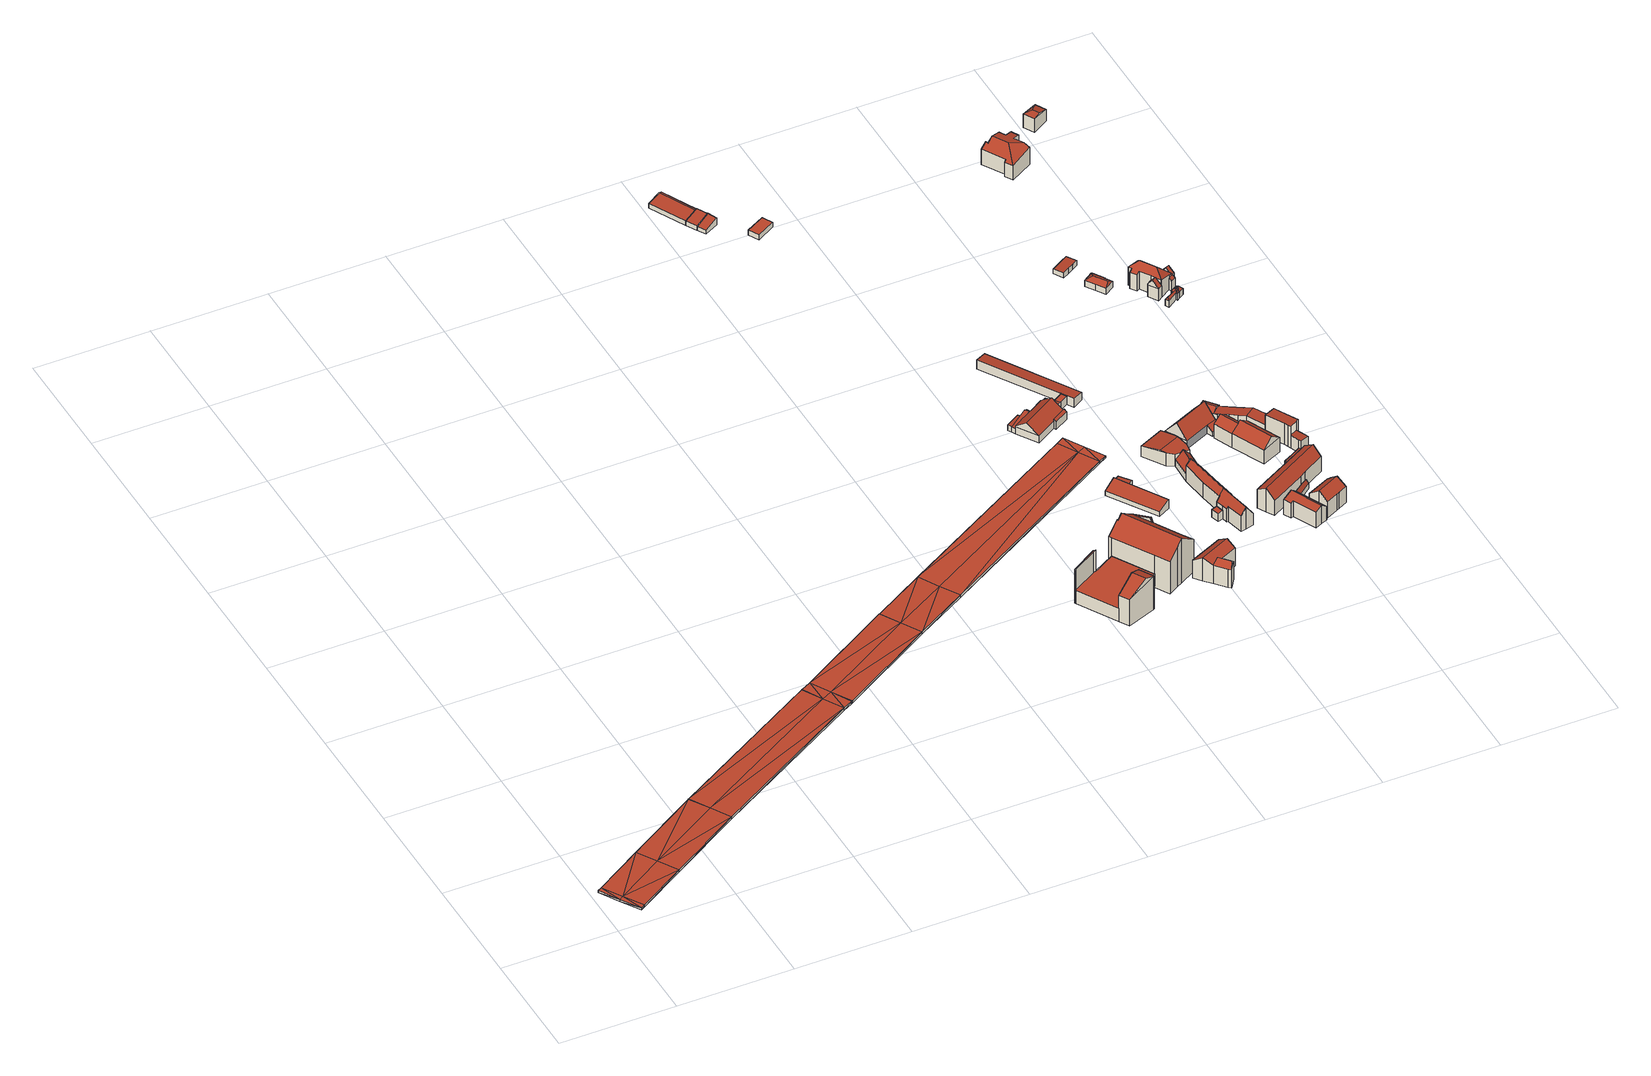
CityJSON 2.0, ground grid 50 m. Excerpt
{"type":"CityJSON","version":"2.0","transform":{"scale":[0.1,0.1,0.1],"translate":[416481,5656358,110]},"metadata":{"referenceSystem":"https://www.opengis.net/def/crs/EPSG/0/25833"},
"CityObjects":{
"building1":{"type":"Building","attributes":{"name":"Loschwitzer Brücke","Erfassungsdatum_Objekt":"2019-12-09","BodenHoehe":116.19,"gemHoehe":0,"BauwerkHoehe":1,"Breite":19.5,"Gemeindeschluessel":"14612000","Geometrietyp2DReferenz":"3000","measuredHeight":1,"function":"53001_1800"},"geometry":[{"type":"MultiSurface","lod":"2","boundaries":[[[0,1,2]],[[2,1,3]],[[2,3,4]],[[4,3,5]],[[4,5,6]],[[6,5,7]],[[7,5,8]],[[7,8,9]],[[9,8,10]],[[10,8,11]],[[10,11,12]],[[12,11,13]],[[13,11,14]],[[14,11,15]],[[15,11,16]],[[15,16,17]],[[15,17,18]],[[18,17,19]],[[19,17,20]],[[20,17,21]],[[21,17,22]],[[21,22,23]],[[21,23,24]],[[24,23,25]],[[25,23,26]],[[1,27,3]],[[3,27,28]],[[3,28,29]],[[3,29,5]],[[5,29,30]],[[5,30,8]],[[8,30,31]],[[8,31,11]],[[11,31,16]],[[16,31,32]],[[16,32,33]],[[16,33,34]],[[16,34,35]],[[16,35,17]],[[17,35,22]],[[22,35,36]],[[22,36,23]],[[23,36,37]],[[23,37,26]],[[26,37,38]],[[1,0,39]],[[1,39,40]],[[0,2,41]],[[0,41,39]],[[2,4,42]],[[2,42,41]],[[4,6,43]],[[4,43,42]],[[6,7,44]],[[6,44,43]],[[7,9,45]],[[7,45,44]],[[9,10,46]],[[9,46,45]],[[10,12,47]],[[10,47,46]],[[12,13,48]],[[12,48,47]],[[13,14,49]],[[13,49,48]],[[14,15,50]],[[14,50,49]],[[15,18,51]],[[15,51,50]],[[18,19,52]],[[18,52,51]],[[19,20,53]],[[19,53,52]],[[20,21,54]],[[20,54,53]],[[21,24,55]],[[21,55,54]],[[24,25,56]],[[24,56,55]],[[25,26,57]],[[25,57,56]],[[26,38,58]],[[26,58,57]],[[38,37,59]],[[38,59,58]],[[37,36,60]],[[37,60,59]],[[36,35,61]],[[36,61,60]],[[35,34,62]],[[35,62,61]],[[34,33,63]],[[34,63,62]],[[33,32,64]],[[33,64,63]],[[32,31,65]],[[32,65,64]],[[31,30,66]],[[31,66,65]],[[30,29,67]],[[30,67,66]],[[29,28,68]],[[29,68,67]],[[28,27,69]],[[28,69,68]],[[27,1,40]],[[27,40,69]],[[41,40,39]],[[70,40,41]],[[42,70,41]],[[71,70,42]],[[43,71,42]],[[44,71,43]],[[72,71,44]],[[45,72,44]],[[46,72,45]],[[73,72,46]],[[47,73,46]],[[48,73,47]],[[49,73,48]],[[50,73,49]],[[74,73,50]],[[75,74,50]],[[51,75,50]],[[52,75,51]],[[53,75,52]],[[54,75,53]],[[76,75,54]],[[77,76,54]],[[55,77,54]],[[56,77,55]],[[57,77,56]],[[70,69,40]],[[68,69,70]],[[67,68,70]],[[71,67,70]],[[66,67,71]],[[72,66,71]],[[65,66,72]],[[73,65,72]],[[74,65,73]],[[64,65,74]],[[63,64,74]],[[62,63,74]],[[61,62,74]],[[75,61,74]],[[76,61,75]],[[60,61,76]],[[77,60,76]],[[59,60,77]],[[57,59,77]],[[58,59,57]]],"semantics":{"surfaces":[{"type":"RoofSurface"},{"type":"WallSurface"},{"type":"GroundSurface"}],"values":[0,0,0,0,0,0,0,0,0,0,0,0,0,0,0,0,0,0,0,0,0,0,0,0,0,0,0,0,0,0,0,0,0,0,0,0,0,0,0,0,0,0,0,0,0,1,1,1,1,1,1,1,1,1,1,1,1,1,1,1,1,1,1,1,1,1,1,1,1,1,1,1,1,1,1,1,1,1,1,1,1,1,1,1,1,1,1,1,1,1,1,1,1,1,1,1,1,1,1,1,1,1,1,1,1,1,1,2,2,2,2,2,2,2,2,2,2,2,2,2,2,2,2,2,2,2,2,2,2,2,2,2,2,2,2,2,2,2,2,2,2,2,2,2,2,2,2,2,2,2,2,2]}}]},
"building2":{"type":"Building","attributes":{"name":"Elbegarten","Gemeindeschluessel":14612000,"Geometrietyp2DReferenz":"3000","function":"31001_2081","roofType":"9999"},"children":["building2-1","building2-2","building2-3"]},
"building2-1":{"type":"BuildingPart","attributes":{"Dachtyp_tdc":"tdcPolyFlatRoof","Dachneigung":36.09,"QualitaetDacherkennung":29,"Geometrietyp2DReferenz":"3000","measuredHeight":16.68,"roofType":"2100"},"parents":["building2"],"geometry":[{"type":"MultiSurface","lod":"2","boundaries":[[[78,79,80,81,82]],[[79,78,83,84]],[[85,86,82,81]],[[84,83,86,85,87]],[[83,78,82,86]]],"semantics":{"surfaces":[{"type":"WallSurface"},{"type":"RoofSurface"},{"type":"GroundSurface"}],"values":[0,1,2,0,0]}}]},
"building2-2":{"type":"BuildingPart","attributes":{"Dachtyp_tdc":"tdcPolyFlatRoof","Dachneigung":0,"QualitaetDacherkennung":29,"Geometrietyp2DReferenz":"3000","measuredHeight":6.25,"roofType":"1000"},"parents":["building2"],"geometry":[{"type":"MultiSurface","lod":"2","boundaries":[[[88,89,90,91]],[[89,92,93,90]],[[94,87,85,95]],[[80,88,91,81]],[[80,87,94,92,89,88]],[[91,90,93,95,85,81]]],"semantics":{"surfaces":[{"type":"WallSurface"},{"type":"RoofSurface"},{"type":"GroundSurface"}],"values":[0,0,0,0,1,2]}}]},
"building2-3":{"type":"BuildingPart","attributes":{"Dachtyp_tdc":"tdcFreeFormRoof","Dachneigung":28.09,"QualitaetDacherkennung":29,"Geometrietyp2DReferenz":"3000","measuredHeight":17.75,"roofType":"5000"},"parents":["building2"],"geometry":[{"type":"MultiSurface","lod":"2","boundaries":[[[96,97,98,93,92]],[[97,99,100,98]],[[99,101,102,100]],[[101,103,94,95,102]],[[99,97,96,104,105]],[[101,105,104,103]],[[101,99,105]],[[96,103,104]],[[93,98,100,102,95]]],"semantics":{"surfaces":[{"type":"WallSurface"},{"type":"RoofSurface"},{"type":"GroundSurface"}],"values":[0,0,0,0,1,1,0,0,2]}}]},
"building3":{"type":"Building","attributes":{"Gemeindeschluessel":14612000,"Geometrietyp2DReferenz":"3000","function":"31001_9998","roofType":"9999"},"children":["building3-1","building3-2"]},
"building3-1":{"type":"BuildingPart","attributes":{"Dachtyp_tdc":"tdcGableRoof","Dachneigung":15.42,"QualitaetDacherkennung":11,"Geometrietyp2DReferenz":"3000","measuredHeight":17.5,"roofType":"3100"},"parents":["building3"],"geometry":[{"type":"MultiSurface","lod":"2","boundaries":[[[106,107,108,109]],[[107,110,111,108]],[[112,113,114,115]],[[113,106,109,114]],[[116,117,110,107,106]],[[106,113,112,118,116]],[[109,108,111,119,115,114]]],"semantics":{"surfaces":[{"type":"WallSurface"},{"type":"RoofSurface"},{"type":"GroundSurface"}],"values":[0,0,0,0,1,1,2]}}]},
"building3-2":{"type":"BuildingPart","attributes":{"Dachtyp_tdc":"tdcGableRoof","Dachneigung":36.31,"QualitaetDacherkennung":72,"Geometrietyp2DReferenz":"3000","measuredHeight":21.8,"roofType":"3100"},"parents":["building3"],"geometry":[{"type":"MultiSurface","lod":"2","boundaries":[[[120,121,122,123]],[[121,124,125,122]],[[124,126,127,125]],[[126,128,129,127]],[[128,130,131,129]],[[130,132,133,131]],[[132,134,135,133]],[[134,136,137,135]],[[136,138,112,115,137]],[[132,130,128,126,124,121,120,139,140]],[[140,141,142,143,144,117,145,118,138,136,134,132]],[[115,119,111,146,147,148,149,150,123,122,125,127,129,131,133,135,137]],[[144,143,146,111,110]],[[143,142,147,146]],[[142,141,148,147]],[[141,140,149,148]],[[140,139,150,149]],[[139,120,123,150]]],"semantics":{"surfaces":[{"type":"WallSurface"},{"type":"RoofSurface"},{"type":"GroundSurface"}],"values":[0,0,0,0,0,0,0,0,0,1,1,2,0,0,0,0,0,0]}}]},
"building4":{"type":"Building","attributes":{"Dachtyp_tdc":"tdcGableRoof","Gemeindeschluessel":14612000,"Dachneigung":10.4,"QualitaetDacherkennung":70,"Geometrietyp2DReferenz":"3000","measuredHeight":3.52,"function":"31001_9998","roofType":"3100"},"geometry":[{"type":"Solid","lod":"2","boundaries":[[[[151,152,153,154]],[[152,155,156,153]],[[155,157,158,156]],[[157,151,154,158]],[[155,152,159]],[[151,157,160]],[[152,151,160,159]],[[157,155,159,160]],[[154,153,156,158]]]],"semantics":{"surfaces":[{"type":"WallSurface"},{"type":"RoofSurface"},{"type":"GroundSurface"}],"values":[[0,0,0,0,0,0,1,1,2]]}}]},
"building5":{"type":"Building","attributes":{"Gemeindeschluessel":14612000,"Geometrietyp2DReferenz":"3000","function":"31001_9998","roofType":"9999"},"children":["building5-1","building5-2"]},
"building5-1":{"type":"BuildingPart","attributes":{"Dachtyp_tdc":"tdcGableRoof","Dachneigung":32.06,"QualitaetDacherkennung":65,"Geometrietyp2DReferenz":"3000","measuredHeight":11.35,"roofType":"3100"},"parents":["building5"],"geometry":[{"type":"MultiSurface","lod":"2","boundaries":[[[161,162,163,164]],[[162,165,166,163]],[[165,167,168,166]],[[167,169,170,168]],[[169,171,172,170]],[[171,173,174,172]],[[173,175,176,177,174]],[[171,169,167,165,162]],[[162,161,178,179,175,173,171]],[[164,163,166,168,170,172,174,177]]],"semantics":{"surfaces":[{"type":"WallSurface"},{"type":"RoofSurface"},{"type":"GroundSurface"}],"values":[0,0,0,0,0,0,0,1,1,2]}}]},
"building5-2":{"type":"BuildingPart","attributes":{"Dachtyp_tdc":"tdcFreeFormRoof","Dachneigung":40.17,"QualitaetDacherkennung":60,"Geometrietyp2DReferenz":"3000","measuredHeight":11.07,"roofType":"5000"},"parents":["building5"],"geometry":[{"type":"MultiSurface","lod":"2","boundaries":[[[176,180,181,177]],[[180,182,183,181]],[[182,184,185,183]],[[184,161,164,185]],[[184,182,186,187,161]],[[186,180,176,179,187]],[[182,180,186]],[[177,181,183,185,164]]],"semantics":{"surfaces":[{"type":"WallSurface"},{"type":"RoofSurface"},{"type":"GroundSurface"}],"values":[0,0,0,0,1,1,0,2]}}]},
"building6":{"type":"Building","attributes":{"Dachtyp_tdc":"tdcPolyFlatRoof","Gemeindeschluessel":14612000,"Dachneigung":11.96,"QualitaetDacherkennung":63,"Geometrietyp2DReferenz":"3000","measuredHeight":3.62,"function":"31001_9998","roofType":"2100"},"geometry":[{"type":"Solid","lod":"2","boundaries":[[[[188,189,190,191]],[[189,192,193,190]],[[192,194,195,193]],[[194,188,191,195]],[[194,192,189,188]],[[191,190,193,195]]]],"semantics":{"surfaces":[{"type":"WallSurface"},{"type":"RoofSurface"},{"type":"GroundSurface"}],"values":[[0,0,0,0,1,2]]}}]},
"building7":{"type":"Building","attributes":{"Dachtyp_tdc":"tdcPolyFlatRoof","Gemeindeschluessel":14612000,"Dachneigung":13.35,"QualitaetDacherkennung":60,"Geometrietyp2DReferenz":"3000","measuredHeight":3.66,"function":"31001_9998","roofType":"2100"},"geometry":[{"type":"Solid","lod":"2","boundaries":[[[[196,197,198,199]],[[197,200,201,198]],[[200,202,203,201]],[[202,196,199,203]],[[202,200,197,196]],[[199,198,201,203]]]],"semantics":{"surfaces":[{"type":"WallSurface"},{"type":"RoofSurface"},{"type":"GroundSurface"}],"values":[[0,0,0,0,1,2]]}}]},
"building8":{"type":"Building","attributes":{"Dachtyp_tdc":"tdcPolyFlatRoof","Gemeindeschluessel":14612000,"Dachneigung":18.92,"QualitaetDacherkennung":83,"Geometrietyp2DReferenz":"3000","measuredHeight":4.48,"function":"31001_9998","roofType":"2100"},"geometry":[{"type":"Solid","lod":"2","boundaries":[[[[204,205,206,207]],[[205,208,209,206]],[[208,210,211,209]],[[210,204,207,211]],[[210,208,205,204]],[[207,206,209,211]]]],"semantics":{"surfaces":[{"type":"WallSurface"},{"type":"RoofSurface"},{"type":"GroundSurface"}],"values":[[0,0,0,0,1,2]]}}]},
"building9":{"type":"Building","attributes":{"Dachtyp_tdc":"tdcPolyFlatRoof","Gemeindeschluessel":14612000,"Dachneigung":4.3,"QualitaetDacherkennung":70,"Geometrietyp2DReferenz":"3000","measuredHeight":2.92,"function":"31001_9998","roofType":"2100"},"geometry":[{"type":"Solid","lod":"2","boundaries":[[[[212,213,214,215]],[[213,216,217,214]],[[216,218,219,217]],[[218,212,215,219]],[[218,216,213,212]],[[215,214,217,219]]]],"semantics":{"surfaces":[{"type":"WallSurface"},{"type":"RoofSurface"},{"type":"GroundSurface"}],"values":[[0,0,0,0,1,2]]}}]},
"building10":{"type":"Building","attributes":{"Dachtyp_tdc":"tdcPolyFlatRoof","Gemeindeschluessel":14612000,"Dachneigung":0,"QualitaetDacherkennung":81,"Geometrietyp2DReferenz":"3000","measuredHeight":2.34,"function":"31001_9998","roofType":"1000"},"geometry":[{"type":"Solid","lod":"2","boundaries":[[[[220,221,222,223]],[[221,224,225,222]],[[224,226,227,225]],[[226,220,223,227]],[[226,224,221,220]],[[223,222,225,227]]]],"semantics":{"surfaces":[{"type":"WallSurface"},{"type":"RoofSurface"},{"type":"GroundSurface"}],"values":[[0,0,0,0,1,2]]}}]},
"building11":{"type":"Building","attributes":{"Gemeindeschluessel":14612000,"Geometrietyp2DReferenz":"3000","function":"31001_9998","roofType":"9999"},"children":["building11-1","building11-2","building11-3","building11-4","building11-5","building11-6","building11-7"]},
"building11-1":{"type":"BuildingPart","attributes":{"Dachtyp_tdc":"tdcGableRoof","Dachneigung":35.88,"QualitaetDacherkennung":75,"Geometrietyp2DReferenz":"3000","measuredHeight":7.52,"roofType":"3100"},"parents":["building11"],"geometry":[{"type":"MultiSurface","lod":"2","boundaries":[[[228,229,230,231]],[[229,232,233,234,230]],[[235,236,237,238,239]],[[240,241,242,243]],[[229,228,241,244,245,246]],[[247,248,249,250,251,246,245]],[[229,246,251,232]],[[239,248,247,235]],[[240,252,244,241]],[[231,230,234,238,237,243,242]]],"semantics":{"surfaces":[{"type":"WallSurface"},{"type":"RoofSurface"},{"type":"GroundSurface"}],"values":[0,0,0,0,1,1,0,0,0,2]}}]},
"building11-2":{"type":"BuildingPart","attributes":{"Dachtyp_tdc":"tdcGableRoof","Dachneigung":12.56,"QualitaetDacherkennung":26,"Geometrietyp2DReferenz":"3000","measuredHeight":4.47,"roofType":"3100"},"parents":["building11"],"geometry":[{"type":"MultiSurface","lod":"2","boundaries":[[[233,253,254,234]],[[255,239,238,256]],[[253,233,257,250,258,259,260]],[[239,255,259,258,249,261]],[[234,254,262,256,238]]],"semantics":{"surfaces":[{"type":"WallSurface"},{"type":"RoofSurface"},{"type":"GroundSurface"}],"values":[0,0,1,1,2]}}]},
"building11-3":{"type":"BuildingPart","attributes":{"Dachtyp_tdc":"tdcPolyFlatRoof","Dachneigung":2.95,"QualitaetDacherkennung":65,"Geometrietyp2DReferenz":"3000","measuredHeight":2.88,"roofType":"2100"},"parents":["building11"],"geometry":[{"type":"MultiSurface","lod":"2","boundaries":[[[263,264,262,265]],[[266,267,268,254,253]],[[267,263,265,268]],[[267,266,260,269,264,263]],[[265,262,254,268]]],"semantics":{"surfaces":[{"type":"WallSurface"},{"type":"RoofSurface"},{"type":"GroundSurface"}],"values":[0,0,0,1,2]}}]},
"building11-4":{"type":"BuildingPart","attributes":{"Dachtyp_tdc":"tdcPolyFlatRoof","Dachneigung":9.13,"QualitaetDacherkennung":57,"Geometrietyp2DReferenz":"3000","measuredHeight":4.23,"roofType":"2100"},"parents":["building11"],"geometry":[{"type":"MultiSurface","lod":"2","boundaries":[[[270,271,272,273]],[[274,252,240,243,275,276]],[[236,270,273,237]],[[236,277,252,274,278,271,270]],[[273,272,275,243,237]]],"semantics":{"surfaces":[{"type":"WallSurface"},{"type":"RoofSurface"},{"type":"GroundSurface"}],"values":[0,0,0,1,2]}}]},
"building11-5":{"type":"BuildingPart","attributes":{"Dachtyp_tdc":"tdcPolyFlatRoof","Dachneigung":28.31,"QualitaetDacherkennung":61,"Geometrietyp2DReferenz":"3000","measuredHeight":4.41,"roofType":"2100"},"parents":["building11"],"geometry":[{"type":"MultiSurface","lod":"2","boundaries":[[[279,280,228,231,281]],[[282,283,284,242,241]],[[283,279,281,284]],[[283,282,280,279]],[[281,231,242,284]]],"semantics":{"surfaces":[{"type":"WallSurface"},{"type":"RoofSurface"},{"type":"GroundSurface"}],"values":[0,0,0,1,2]}}]},
"building11-6":{"type":"BuildingPart","attributes":{"Dachtyp_tdc":"tdcPolyFlatRoof","Dachneigung":0,"QualitaetDacherkennung":51,"Geometrietyp2DReferenz":"3000","measuredHeight":4.01,"roofType":"1000"},"parents":["building11"],"geometry":[{"type":"MultiSurface","lod":"2","boundaries":[[[285,276,275,286]],[[287,288,289,272,271]],[[288,290,291,289]],[[290,288,287,278,276,285]],[[286,275,272,289,291]]],"semantics":{"surfaces":[{"type":"WallSurface"},{"type":"RoofSurface"},{"type":"GroundSurface"}],"values":[0,0,0,1,2]}}]},
"building11-7":{"type":"BuildingPart","attributes":{"Dachtyp_tdc":"tdcPolyFlatRoof","Dachneigung":6.74,"QualitaetDacherkennung":86,"Geometrietyp2DReferenz":"3000","measuredHeight":4.44,"roofType":"2100"},"parents":["building11"],"geometry":[{"type":"MultiSurface","lod":"2","boundaries":[[[292,293,289,291,290]],[[293,294,295,289]],[[294,296,297,295]],[[296,298,299,297]],[[298,300,301,299]],[[300,302,286,301]],[[302,285,286]],[[302,300,298,296,294,293,292]],[[291,289,295,297,299,301,286]]],"semantics":{"surfaces":[{"type":"WallSurface"},{"type":"RoofSurface"},{"type":"GroundSurface"}],"values":[0,0,0,0,0,0,0,1,2]}}]},
"building12":{"type":"Building","attributes":{"Dachtyp_tdc":"tdcPolyFlatRoof","Gemeindeschluessel":14612000,"Dachneigung":11.81,"QualitaetDacherkennung":57,"Geometrietyp2DReferenz":"3000","measuredHeight":4.29,"function":"31001_9998","roofType":"2100"},"geometry":[{"type":"Solid","lod":"2","boundaries":[[[[303,304,305,306]],[[304,307,308,305]],[[307,309,310,308]],[[309,303,306,310]],[[309,307,304,303]],[[306,305,308,310]]]],"semantics":{"surfaces":[{"type":"WallSurface"},{"type":"RoofSurface"},{"type":"GroundSurface"}],"values":[[0,0,0,0,1,2]]}}]},
"building13":{"type":"Building","attributes":{"Gemeindeschluessel":14612000,"Geometrietyp2DReferenz":"3000","function":"31001_9998","roofType":"9999"},"children":["building13-1","building13-2"]},
"building13-1":{"type":"BuildingPart","attributes":{"Dachtyp_tdc":"tdcGableRoof","Dachneigung":52.24,"QualitaetDacherkennung":72,"Geometrietyp2DReferenz":"3000","measuredHeight":10.72,"roofType":"3100"},"parents":["building13"],"geometry":[{"type":"MultiSurface","lod":"2","boundaries":[[[311,312,313,314]],[[312,315,316,313]],[[315,317,318,316]],[[317,319,320,318]],[[319,321,322,320]],[[321,323,324,325,322]],[[317,315,312,311,326,327]],[[327,328,323,321,319,317]],[[325,329,330,314,313,316,318,320,322]]],"semantics":{"surfaces":[{"type":"WallSurface"},{"type":"RoofSurface"},{"type":"GroundSurface"}],"values":[0,0,0,0,0,0,1,1,2]}}]},
"building13-2":{"type":"BuildingPart","attributes":{"Dachtyp_tdc":"tdcGableRoof","Dachneigung":54.38,"QualitaetDacherkennung":90,"Geometrietyp2DReferenz":"3000","measuredHeight":10.94,"roofType":"3100"},"parents":["building13"],"geometry":[{"type":"MultiSurface","lod":"2","boundaries":[[[331,332,333,334]],[[332,335,336,333]],[[335,337,338,336]],[[337,339,311,314,338]],[[324,340,341,325]],[[340,342,343,341]],[[344,339,337,335,332,331,345,346]],[[346,347,348,349,342,340,324,328,344]],[[343,350,351,352,353,354,334,333,336,338,314,330,329,325,341]],[[342,349,350,343]],[[349,348,351,350]],[[348,347,352,351]],[[347,346,353,352]],[[346,345,354,353]],[[345,331,334,354]]],"semantics":{"surfaces":[{"type":"WallSurface"},{"type":"RoofSurface"},{"type":"GroundSurface"}],"values":[0,0,0,0,0,0,1,1,2,0,0,0,0,0,0]}}]},
"building14":{"type":"Building","attributes":{"Dachtyp_tdc":"tdcFreeFormRoof","Gemeindeschluessel":14612000,"Dachneigung":10.82,"QualitaetDacherkennung":71,"Geometrietyp2DReferenz":"3000","measuredHeight":6.92,"function":"31001_9998","roofType":"5000"},"geometry":[{"type":"Solid","lod":"2","boundaries":[[[[355,356,357]],[[358,359,360,361,362,363,364]],[[365,366,359,358]],[[366,367,360,359]],[[367,368,361,360]],[[368,369,362,361]],[[369,356,363,362]],[[356,355,364,363]],[[355,365,358,364]],[[357,356,369,368,370]],[[365,355,357,370,367,366]],[[368,367,370]]]],"semantics":{"surfaces":[{"type":"WallSurface"},{"type":"GroundSurface"},{"type":"RoofSurface"}],"values":[[0,1,0,0,0,0,0,0,0,2,2,0]]}}]},
"building15":{"type":"Building","attributes":{"Dachtyp_tdc":"tdcGableRoof","Gemeindeschluessel":14612000,"Dachneigung":44.87,"QualitaetDacherkennung":93,"Geometrietyp2DReferenz":"3000","measuredHeight":6.78,"function":"31001_9998","roofType":"3100"},"geometry":[{"type":"Solid","lod":"2","boundaries":[[[[371,372,373,358]],[[372,374,375,373]],[[374,376,359,375]],[[376,371,358,359]],[[374,372,377]],[[371,376,378]],[[372,371,378,377]],[[376,374,377,378]],[[358,373,375,359]]]],"semantics":{"surfaces":[{"type":"WallSurface"},{"type":"RoofSurface"},{"type":"GroundSurface"}],"values":[[0,0,0,0,0,0,1,1,2]]}}]},
"building16":{"type":"Building","attributes":{"Dachtyp_tdc":"tdcGableRoof","Gemeindeschluessel":14612000,"Dachneigung":20.76,"QualitaetDacherkennung":59,"Geometrietyp2DReferenz":"3000","measuredHeight":9.02,"function":"31001_9998","roofType":"3100"},"geometry":[{"type":"Solid","lod":"2","boundaries":[[[[379,380,381,382]],[[380,383,384,381]],[[383,385,386,384]],[[385,387,388,386]],[[387,389,390,388]],[[389,391,392,390]],[[391,393,394,392]],[[393,395,396,394]],[[395,397,398,396]],[[397,379,382,398]],[[393,391,389,387,385,383]],[[383,380,379,397,395,393]],[[382,381,384,386,388,390,392,394,396,398]]]],"semantics":{"surfaces":[{"type":"WallSurface"},{"type":"RoofSurface"},{"type":"GroundSurface"}],"values":[[0,0,0,0,0,0,0,0,0,0,1,1,2]]}}]},
"building17":{"type":"Building","attributes":{"Gemeindeschluessel":14612000,"Geometrietyp2DReferenz":"3000","function":"31001_9998","roofType":"9999"},"children":["building17-1","building17-2"]},
"building17-1":{"type":"BuildingPart","attributes":{"Dachtyp_tdc":"tdcGableRoof","Dachneigung":50.27,"QualitaetDacherkennung":89,"Geometrietyp2DReferenz":"3000","measuredHeight":10.12,"roofType":"3100"},"parents":["building17"],"geometry":[{"type":"MultiSurface","lod":"2","boundaries":[[[399,400,401,402]],[[400,403,404,401]],[[403,405,406,404]],[[400,399,407]],[[405,403,408]],[[399,409,405,408,407]],[[403,400,407,408]],[[406,410,402,401,404]]],"semantics":{"surfaces":[{"type":"WallSurface"},{"type":"RoofSurface"},{"type":"GroundSurface"}],"values":[0,0,0,0,0,1,1,2]}}]},
"building17-2":{"type":"BuildingPart","attributes":{"Dachtyp_tdc":"tdcPolyFlatRoof","Dachneigung":39.71,"QualitaetDacherkennung":61,"Geometrietyp2DReferenz":"3000","measuredHeight":4.25,"roofType":"2100"},"parents":["building17"],"geometry":[{"type":"MultiSurface","lod":"2","boundaries":[[[411,412,413,406,405]],[[412,414,415,413]],[[414,416,409,410,415]],[[416,414,412,411]],[[406,413,415,410]]],"semantics":{"surfaces":[{"type":"WallSurface"},{"type":"RoofSurface"},{"type":"GroundSurface"}],"values":[0,0,0,1,2]}}]},
"building18":{"type":"Building","attributes":{"Dachtyp_tdc":"tdcGableRoof","Gemeindeschluessel":14612000,"Dachneigung":48.09,"QualitaetDacherkennung":79,"Geometrietyp2DReferenz":"3000","measuredHeight":11.51,"function":"31001_9998","roofType":"3100"},"geometry":[{"type":"Solid","lod":"2","boundaries":[[[[417,418,419,420]],[[418,421,422,419]],[[421,423,424,422]],[[423,425,426,424]],[[425,427,428,426]],[[427,429,430,428]],[[429,431,432,430]],[[431,433,434,432]],[[433,435,436,434]],[[435,437,438,436]],[[437,417,420,438]],[[433,431,429,427,425,423,421]],[[421,418,417,437,435,433]],[[420,419,422,424,426,428,430,432,434,436,438]]]],"semantics":{"surfaces":[{"type":"WallSurface"},{"type":"RoofSurface"},{"type":"GroundSurface"}],"values":[[0,0,0,0,0,0,0,0,0,0,0,1,1,2]]}}]},
"building19":{"type":"Building","attributes":{"Dachtyp_tdc":"tdcFreeFormRoof","Gemeindeschluessel":14612000,"Dachneigung":68.16,"QualitaetDacherkennung":13,"Geometrietyp2DReferenz":"3000","measuredHeight":5.23,"function":"31001_9998","roofType":"5000"},"geometry":[{"type":"Solid","lod":"2","boundaries":[[[[439,440,441,386]],[[440,442,443,441]],[[442,444,445,443]],[[444,446,447,445]],[[446,448,390,447]],[[448,449,388,390]],[[449,439,386,388]],[[450,451,449,448]],[[452,453,450,448,446]],[[452,446,444]],[[453,452,444,442]],[[454,451,450,453,442,440]],[[454,440,439]],[[451,454,439,449]],[[386,441,443,445,447,390,388]]]],"semantics":{"surfaces":[{"type":"WallSurface"},{"type":"RoofSurface"},{"type":"GroundSurface"}],"values":[[0,0,0,0,0,0,0,1,1,1,1,1,1,1,2]]}}]},
"building20":{"type":"Building","attributes":{"name":"Wieck-Haus","Dachtyp_tdc":"tdcGableRoof","Gemeindeschluessel":14612000,"Dachneigung":37.95,"QualitaetDacherkennung":75,"Geometrietyp2DReferenz":"3000","measuredHeight":11.26,"function":"31001_9998","roofType":"3100"},"geometry":[{"type":"Solid","lod":"2","boundaries":[[[[455,456,457,458]],[[456,459,460,457]],[[459,461,462,460]],[[461,463,464,462]],[[463,465,466,464]],[[465,467,468,466]],[[467,469,470,468]],[[469,471,472,470]],[[471,473,474,472]],[[473,455,458,474]],[[469,467,465,463,461,459]],[[459,456,455,473,471,469]],[[458,457,460,462,464,466,468,470,472,474]]]],"semantics":{"surfaces":[{"type":"WallSurface"},{"type":"RoofSurface"},{"type":"GroundSurface"}],"values":[[0,0,0,0,0,0,0,0,0,0,1,1,2]]}}]},
"building21":{"type":"Building","attributes":{"Gemeindeschluessel":14612000,"Geometrietyp2DReferenz":"3000","function":"31001_9998","roofType":"9999"},"children":["building21-1","building21-2"]},
"building21-1":{"type":"BuildingPart","attributes":{"Dachtyp_tdc":"tdcGableRoof","Dachneigung":34.98,"QualitaetDacherkennung":86,"Geometrietyp2DReferenz":"3000","measuredHeight":9.37,"roofType":"3100"},"parents":["building21"],"geometry":[{"type":"MultiSurface","lod":"2","boundaries":[[[475,476,477,478,479]],[[476,475,480,481,482]],[[483,484,481,480]],[[479,478,485,486]],[[484,483,486,485,487]],[[483,475,479,486]],[[475,483,480]]],"semantics":{"surfaces":[{"type":"WallSurface"},{"type":"RoofSurface"},{"type":"GroundSurface"}],"values":[0,1,1,2,0,0,0]}}]},
"building21-2":{"type":"BuildingPart","attributes":{"Dachtyp_tdc":"tdcGableRoof","Dachneigung":34.76,"QualitaetDacherkennung":87,"Geometrietyp2DReferenz":"3000","measuredHeight":10.2,"roofType":"3100"},"parents":["building21"],"geometry":[{"type":"MultiSurface","lod":"2","boundaries":[[[488,489,490,491]],[[489,492,493,490]],[[492,487,485,493]],[[492,489,494]],[[489,488,495,494]],[[487,492,494,495,482,496]],[[491,490,493,485,478]]],"semantics":{"surfaces":[{"type":"WallSurface"},{"type":"RoofSurface"},{"type":"GroundSurface"}],"values":[0,0,0,0,1,1,2]}}]},
"building22":{"type":"Building","attributes":{"Dachtyp_tdc":"tdcPolyFlatRoof","Gemeindeschluessel":14612000,"Dachneigung":0,"QualitaetDacherkennung":45,"Geometrietyp2DReferenz":"3000","measuredHeight":2.58,"function":"31001_9998","roofType":"1000"},"geometry":[{"type":"Solid","lod":"2","boundaries":[[[[497,498,499,500]],[[498,501,502,499]],[[501,503,504,502]],[[503,505,506,504]],[[505,507,508,506]],[[507,509,510,508]],[[509,511,512,510]],[[513,514,515,516]],[[514,497,500,515]],[[514,513,511,509,507,505,503,501,498,497]],[[500,499,502,504,506,508,510,512,516,515]],[[511,513,516,512]]]],"semantics":{"surfaces":[{"type":"WallSurface"},{"type":"RoofSurface"},{"type":"GroundSurface"}],"values":[[0,0,0,0,0,0,0,0,0,1,2,0]]}}]},
"building23":{"type":"Building","attributes":{"Gemeindeschluessel":14612000,"Geometrietyp2DReferenz":"3000","function":"31001_9998","roofType":"9999"},"children":["building23-1","building23-2","building23-3","building23-4"]},
"building23-1":{"type":"BuildingPart","attributes":{"Dachtyp_tdc":"tdcGableRoof","Dachneigung":15.43,"QualitaetDacherkennung":17,"Geometrietyp2DReferenz":"3000","measuredHeight":7.61,"roofType":"3100"},"parents":["building23"],"geometry":[{"type":"MultiSurface","lod":"2","boundaries":[[[517,518,519]],[[520,521,522,523]],[[521,524,525,526,522]],[[527,528,529,530]],[[528,531,532,529]],[[531,533,534,532]],[[533,535,536,534]],[[535,517,519,536]],[[531,528,527,537,538]],[[538,524,521,520,539,540,541,517,535,533,531]],[[519,542,543,523,522,526,544,545,530,529,532,534,536]]],"semantics":{"surfaces":[{"type":"WallSurface"},{"type":"RoofSurface"},{"type":"GroundSurface"}],"values":[0,0,0,0,0,0,0,0,1,1,2]}}]},
"building23-2":{"type":"BuildingPart","attributes":{"Dachtyp_tdc":"tdcHipAndGableRoof","Dachneigung":30.66,"QualitaetDacherkennung":80,"Geometrietyp2DReferenz":"3000","measuredHeight":5.2,"roofType":"5000"},"parents":["building23"],"geometry":[{"type":"MultiSurface","lod":"2","boundaries":[[[518,546,519]],[[546,547,548,519]],[[547,549,550,548]],[[549,551,552,550]],[[551,553,520,523,552]],[[549,547,554]],[[555,553,551,549,554]],[[543,542,519,548,550,552,523]],[[547,546,518,556,540,555,554]]],"semantics":{"surfaces":[{"type":"WallSurface"},{"type":"RoofSurface"},{"type":"GroundSurface"}],"values":[0,0,0,0,0,1,1,2,1]}}]},
"building23-3":{"type":"BuildingPart","attributes":{"Dachtyp_tdc":"tdcPolyFlatRoof","Dachneigung":29.77,"QualitaetDacherkennung":62,"Geometrietyp2DReferenz":"3000","measuredHeight":6.31,"roofType":"2100"},"parents":["building23"],"geometry":[{"type":"MultiSurface","lod":"2","boundaries":[[[557,558,527,530,559]],[[560,561,562,563]],[[561,564,565,562]],[[561,560,566,537,558,557,564]],[[565,559,530,545,563,562]],[[564,557,559,565]]],"semantics":{"surfaces":[{"type":"WallSurface"},{"type":"RoofSurface"},{"type":"GroundSurface"}],"values":[0,0,0,1,2,0]}}]},
"building23-4":{"type":"BuildingPart","attributes":{"Dachtyp_tdc":"tdcPolyFlatRoof","Dachneigung":29.66,"QualitaetDacherkennung":65,"Geometrietyp2DReferenz":"3000","measuredHeight":6.31,"roofType":"2100"},"parents":["building23"],"geometry":[{"type":"MultiSurface","lod":"2","boundaries":[[[525,567,568,526]],[[567,560,563,568]],[[566,560,567,525,569]],[[526,568,563,545,544]]],"semantics":{"surfaces":[{"type":"WallSurface"},{"type":"RoofSurface"},{"type":"GroundSurface"}],"values":[0,0,1,2]}}]},
"building24":{"type":"Building","attributes":{"Gemeindeschluessel":14612000,"Geometrietyp2DReferenz":"3000","function":"31001_9998","roofType":"9999"},"children":["building24-1","building24-2"]},
"building24-1":{"type":"BuildingPart","attributes":{"Dachtyp_tdc":"tdcPolyFlatRoof","Dachneigung":6.39,"QualitaetDacherkennung":77,"Geometrietyp2DReferenz":"3000","measuredHeight":10.58,"roofType":"2100"},"parents":["building24"],"geometry":[{"type":"MultiSurface","lod":"2","boundaries":[[[570,571,572,573,574]],[[571,575,576,572]],[[575,577,578,576]],[[577,579,580,578]],[[579,581,582,580]],[[581,583,584,582]],[[583,585,586,587,584]],[[583,581,579,577,575,571,570,585]],[[587,573,572,576,578,580,582,584]]],"semantics":{"surfaces":[{"type":"WallSurface"},{"type":"RoofSurface"},{"type":"GroundSurface"}],"values":[0,0,0,0,0,0,0,1,2]}}]},
"building24-2":{"type":"BuildingPart","attributes":{"Dachtyp_tdc":"tdcPolyFlatRoof","Dachneigung":8.51,"QualitaetDacherkennung":74,"Geometrietyp2DReferenz":"3000","measuredHeight":6.3,"roofType":"2100"},"parents":["building24"],"geometry":[{"type":"MultiSurface","lod":"2","boundaries":[[[586,588,589,587]],[[588,590,591,589]],[[590,592,593,591]],[[592,594,595,593]],[[594,574,573,595]],[[574,594,592,590,588,586]],[[587,589,591,593,595,573]]],"semantics":{"surfaces":[{"type":"WallSurface"},{"type":"RoofSurface"},{"type":"GroundSurface"}],"values":[0,0,0,0,0,1,2]}}]},
"building25":{"type":"Building","attributes":{"Dachtyp_tdc":"tdcPolyFlatRoof","Gemeindeschluessel":14612000,"Dachneigung":3.12,"QualitaetDacherkennung":73,"Geometrietyp2DReferenz":"3000","measuredHeight":2.41,"function":"31001_9998","roofType":"2100"},"geometry":[{"type":"Solid","lod":"2","boundaries":[[[[596,597,598,599]],[[597,600,601,598]],[[600,602,603,601]],[[602,604,605,603]],[[604,606,607,605]],[[606,608,609,607]],[[608,610,611,609]],[[610,596,599,611]],[[610,608,606,604,602,600,597,596]],[[599,598,601,603,605,607,609,611]]]],"semantics":{"surfaces":[{"type":"WallSurface"},{"type":"RoofSurface"},{"type":"GroundSurface"}],"values":[[0,0,0,0,0,0,0,0,1,2]]}}]},
"building26":{"type":"Building","attributes":{"Dachtyp_tdc":"tdcHipRoof","Gemeindeschluessel":14612000,"Dachneigung":31.66,"QualitaetDacherkennung":47,"Geometrietyp2DReferenz":"3000","measuredHeight":4.54,"function":"31001_9998","roofType":"3200"},"geometry":[{"type":"Solid","lod":"2","boundaries":[[[[612,613,614,615]],[[613,616,617,614]],[[616,618,619,617]],[[618,620,621,619]],[[620,622,623,621]],[[622,624,625,623]],[[624,626,627,625]],[[626,612,615,627]],[[622,620,628]],[[616,613,629]],[[620,618,616,629,628]],[[613,612,626,624,622,628,629]],[[615,614,617,619,621,623,625,627]]]],"semantics":{"surfaces":[{"type":"WallSurface"},{"type":"RoofSurface"},{"type":"GroundSurface"}],"values":[[0,0,0,0,0,0,0,0,1,1,1,1,2]]}}]},
"building27":{"type":"Building","attributes":{"Gemeindeschluessel":14612000,"Geometrietyp2DReferenz":"3000","function":"31001_9998","roofType":"9999"},"children":["building27-1","building27-2","building27-3"]},
"building27-1":{"type":"BuildingPart","attributes":{"Dachtyp_tdc":"tdcGableRoof","Dachneigung":48.86,"QualitaetDacherkennung":51,"Geometrietyp2DReferenz":"3000","measuredHeight":8.51,"roofType":"3100"},"parents":["building27"],"geometry":[{"type":"MultiSurface","lod":"2","boundaries":[[[630,631,632,633]],[[631,634,635,632]],[[636,637,638,639]],[[637,640,641,638]],[[640,642,643,641]],[[642,644,645,643]],[[644,630,633,645]],[[640,637,636,646,647]],[[647,648,649,634,631,630,644,642,640]],[[633,632,635,650,651,639,638,641,643,645]]],"semantics":{"surfaces":[{"type":"WallSurface"},{"type":"RoofSurface"},{"type":"GroundSurface"}],"values":[0,0,0,0,0,0,0,1,1,2]}}]},
"building27-2":{"type":"BuildingPart","attributes":{"Dachtyp_tdc":"tdcGableRoof","Dachneigung":49.2,"QualitaetDacherkennung":64,"Geometrietyp2DReferenz":"3000","measuredHeight":8.9,"roofType":"3100"},"parents":["building27"],"geometry":[{"type":"MultiSurface","lod":"2","boundaries":[[[652,653,654,655]],[[656,657,658,659]],[[657,652,655,658]],[[660,661,657,662,663]],[[664,661,660,665,666]],[[652,664,666,653]],[[657,661,664,652]],[[656,662,657]],[[655,654,659,658]]],"semantics":{"surfaces":[{"type":"WallSurface"},{"type":"RoofSurface"},{"type":"GroundSurface"}],"values":[0,0,0,1,1,0,0,0,2]}}]},
"building27-3":{"type":"BuildingPart","attributes":{"Dachtyp_tdc":"tdcHipRoof","Dachneigung":46.41,"QualitaetDacherkennung":52,"Geometrietyp2DReferenz":"3000","measuredHeight":10.92,"roofType":"3200"},"parents":["building27"],"geometry":[{"type":"MultiSurface","lod":"2","boundaries":[[[667,668,669,670]],[[668,671,672,669]],[[671,673,674,672]],[[673,675,676,674]],[[675,677,678,676]],[[677,679,636,639,678]],[[680,681,682,635,634]],[[681,683,659,682]],[[683,662,656,659]],[[684,667,670,654,653,666]],[[683,681,680,685,686]],[[677,675,687]],[[685,648,688,646,679,677,687,686]],[[675,673,671,668,667,684,665,663,683,686,687]],[[670,669,672,674,676,678,639,651,650,635,682,659,654]]],"semantics":{"surfaces":[{"type":"WallSurface"},{"type":"RoofSurface"},{"type":"GroundSurface"}],"values":[0,0,0,0,0,0,0,0,0,0,1,1,1,1,2]}}]},
"building28":{"type":"Building","attributes":{"Dachtyp_tdc":"tdcFreeFormRoof","Gemeindeschluessel":14612000,"Dachneigung":43.61,"QualitaetDacherkennung":15,"Geometrietyp2DReferenz":"3000","measuredHeight":4.49,"function":"31001_9998","roofType":"5000"},"geometry":[{"type":"Solid","lod":"2","boundaries":[[[[689,690,691,692]],[[690,693,694,691]],[[693,695,696,694]],[[695,697,698,696]],[[697,699,700,698]],[[699,701,702,700]],[[701,703,704,702]],[[703,705,706,704]],[[705,689,692,706]],[[707,708,709,710,703,701]],[[711,707,701,699]],[[712,711,699,697]],[[712,697,695]],[[708,707,711,712,695,693]],[[709,708,693,690]],[[710,689,705]],[[709,689,710]],[[689,709,690]],[[710,705,703]],[[692,691,694,696,698,700,702,704,706]]]],"semantics":{"surfaces":[{"type":"WallSurface"},{"type":"RoofSurface"},{"type":"GroundSurface"}],"values":[[0,0,0,0,0,0,0,0,0,1,1,1,1,1,1,1,1,1,1,2]]}}]},
"building29":{"type":"Building","attributes":{"Dachtyp_tdc":"tdcFreeFormRoof","Gemeindeschluessel":14612000,"Dachneigung":28.48,"QualitaetDacherkennung":36,"Geometrietyp2DReferenz":"3000","measuredHeight":10.6,"function":"31001_9998","roofType":"5000"},"geometry":[{"type":"Solid","lod":"2","boundaries":[[[[713,714,715,716]],[[714,717,718,715]],[[717,719,720,718]],[[719,721,722,720]],[[721,723,724,722]],[[723,725,726,724]],[[725,727,728,726]],[[727,729,730,728]],[[729,731,732,730]],[[731,733,734,732]],[[733,735,736,734]],[[735,713,716,736]],[[721,737,738,723]],[[738,737,719,717,714,713,735,739]],[[727,725,723,738,739,733,731,729]],[[721,719,737]],[[735,733,739]],[[716,715,718,720,722,724,726,728,730,732,734,736]]]],"semantics":{"surfaces":[{"type":"WallSurface"},{"type":"RoofSurface"},{"type":"GroundSurface"}],"values":[[0,0,0,0,0,0,0,0,0,0,0,0,1,1,1,0,0,2]]}}]},
"building30":{"type":"Building","attributes":{"Dachtyp_tdc":"tdcHipAndGableRoof","Gemeindeschluessel":14612000,"Dachneigung":18.72,"QualitaetDacherkennung":53,"Geometrietyp2DReferenz":"3000","measuredHeight":7.17,"function":"31001_9998","roofType":"5000"},"geometry":[{"type":"Solid","lod":"2","boundaries":[[[[740,741,742,743]],[[741,744,745,742]],[[744,746,747,745]],[[746,740,743,747]],[[744,741,748]],[[740,746,749]],[[741,740,749,748]],[[746,744,748,749]],[[743,742,745,747]]]],"semantics":{"surfaces":[{"type":"WallSurface"},{"type":"RoofSurface"},{"type":"GroundSurface"}],"values":[[0,0,0,0,1,0,1,1,2]]}}]}
},
"vertices":[
[3,176,72],[54,93,72],[21,186,72],[72,103,72],[232,316,72],[283,233,72],[233,316,72],[552,511,72],[603,428,72],[553,512,72],[554,512,72],[1278,821,72],[1229,905,72],[1231,906,72],[1233,907,72],[1276,929,72],[1323,844,72],[1744,1095,72],[1694,1179,72],[1695,1179,72],[1696,1179,72],[1924,1311,72],[1973,1226,72],[2802,1706,72],[2753,1790,72],[2788,1810,72],[2837,1726,72],[105,10,72],[123,20,72],[334,150,72],[653,344,72],[1325,735,72],[1368,757,72],[1370,759,72],[1373,760,72],[1794,1011,72],[2022,1142,72],[2851,1621,72],[2886,1641,72],[3,176,62],[54,93,62],[21,186,62],[232,316,62],[233,316,62],[552,511,62],[553,512,62],[554,512,62],[1229,905,62],[1231,906,62],[1233,907,62],[1276,929,62],[1694,1179,62],[1695,1179,62],[1696,1179,62],[1924,1311,62],[2753,1790,62],[2788,1810,62],[2837,1726,62],[2886,1641,62],[2851,1621,62],[2022,1142,62],[1794,1011,62],[1373,760,62],[1370,759,62],[1368,757,62],[1325,735,62],[653,344,62],[334,150,62],[123,20,62],[105,10,62],[72,103,62],[283,233,62],[603,428,62],[1278,821,62],[1323,844,62],[1744,1095,62],[1973,1226,62],[2802,1706,62],
[2541,1054,166],[2547,1043,175],[2547,1043,71],[2547,1043,8],[2541,1054,8],[2425,978,171],[2427,973,175],[2427,973,8],[2425,978,8],[2427,973,71],
[2641,1097,71],[2740,929,71],[2740,929,8],[2641,1097,8],[2644,872,71],[2644,872,8],[2526,803,71],[2526,803,8],
[2644,872,170],[2680,810,170],[2680,810,8],[2676,807,172],[2676,807,8],[2550,761,137],[2550,761,8],[2526,803,137],[2604,849,186],[2637,793,186],
[2821,1122,178],[2834,1099,111],[2834,1099,3],[2821,1122,3],[2829,1096,111],[2829,1096,3],[2775,1191,155],[2780,1194,155],[2780,1194,3],[2775,1191,3],[2816,1120,178],[2819,1114,160],[2784,1174,160],[2816,1120,3],
[2775,868,161],[2740,929,161],[2740,929,3],[2775,868,3],[2641,1097,160],[2641,1097,3],[2634,1110,160],[2634,1110,3],[2685,1140,204],[2685,1140,3],[2688,1136,204],[2688,1136,3],[2707,1147,221],[2707,1147,3],[2727,1159,203],[2727,1159,3],[2725,1162,203],[2725,1162,3],[2775,1191,160],[2821,895,200],[2845,909,221],[2917,950,159],[2897,985,158],[2894,983,161],[2829,1096,160],[2816,1120,160],[2894,983,3],[2897,985,3],[2917,950,3],[2845,909,3],[2821,895,3],
[2092,3842,38],[2166,3689,38],[2166,3689,5],[2092,3842,5],[2103,3656,28],[2103,3656,5],[2023,3811,28],[2023,3811,5],[2158,3686,40],[2082,3838,40],
[2944,840,103],[2916,871,128],[2916,871,15],[2944,840,15],[2888,903,103],[2888,903,15],[2889,904,103],[2889,904,15],[3033,969,103],[3033,969,15],[3050,933,128],[3050,933,15],[3066,896,103],[3066,896,15],[2996,864,103],[2996,864,101],[2996,864,15],[2946,840,103],[2994,863,103],
[3025,828,103],[3025,828,15],[2995,784,105],[2995,784,15],[2985,792,103],[2985,792,15],[3009,805,125],[2969,851,125],
[2191,3643,42],[2129,3609,27],[2129,3609,6],[2191,3643,6],[2103,3656,27],[2103,3656,6],[2166,3689,42],[2166,3689,6],
[2129,3609,26],[2191,3643,43],[2191,3643,7],[2129,3609,7],[2209,3603,42],[2209,3603,7],[2149,3573,26],[2149,3573,7],
[2808,1490,40],[2862,1524,62],[2862,1524,17],[2808,1490,17],[2991,1314,61],[2991,1314,17],[2938,1285,40],[2938,1285,17],
[2900,1478,45],[2867,1531,40],[2867,1531,16],[2900,1478,16],[2893,1547,40],[2893,1547,16],[2926,1494,45],[2926,1494,16],
[2288,3494,34],[2369,3539,34],[2369,3539,11],[2288,3494,11],[2393,3494,34],[2393,3494,11],[2312,3449,34],[2312,3449,11],
[2814,1940,47],[2725,1887,47],[2725,1887,12],[2814,1940,12],[2671,1976,47],[2671,1976,36],[2671,1976,12],[2822,2068,47],[2822,2068,43],[2822,2068,12],[2764,2033,12],[2764,2033,47],[2859,2008,47],[2877,1979,47],[2877,1979,12],[2859,2008,12],[2859,2008,72],[2848,2026,87],[2697,1934,87],[2822,2068,52],[2764,2033,52],[2757,2028,52],[2735,2015,52],[2671,1976,52],[2859,2008,54],
[2661,1993,36],[2661,1993,12],[2754,2049,47],[2754,2049,12],[2716,2003,47],[2751,2025,56],[2741,2041,56],[2680,2004,40],[2763,2032,47],[2722,2029,12],
[2712,2045,39],[2722,2029,40],[2712,2045,12],[2661,1993,40],[2652,2009,39],[2652,2009,12],[2702,2017,40],
[2850,2084,43],[2872,2048,49],[2872,2048,12],[2850,2084,12],[2886,2025,54],[2886,2025,12],[2886,2025,52],[2837,2044,47],[2879,2036,52],
[2820,1930,49],[2814,1940,56],[2820,1930,12],[2877,1979,56],[2883,1968,49],[2883,1968,12],
[2922,2047,52],[2922,2047,12],[2872,2048,52],[2907,2070,52],[2907,2070,12],[2908,2070,52],[2908,2070,12],
[2908,2070,56],[2907,2070,56],[2710,2390,56],[2710,2390,12],[2757,2418,50],[2757,2418,12],[2985,2046,50],[2985,2046,12],[2940,2018,56],[2940,2018,12],[2922,2047,56],
[3147,1168,57],[3126,1163,52],[3126,1163,14],[3147,1168,14],[3116,1197,52],[3116,1197,14],[3139,1202,57],[3139,1202,14],
[3155,1206,96],[3135,1310,92],[3135,1310,17],[3155,1206,17],[3121,1427,97],[3121,1427,17],[3141,1426,124],[3141,1426,17],[3181,1424,73],[3181,1424,17],[3191,1321,81],[3191,1321,17],[3210,1218,77],[3210,1218,73],[3210,1218,17],[3173,1210,122],[3174,1210,124],[3175,1210,123],[3174,1210,17],[3173,1210,17],
[3160,1144,90],[3152,1142,80],[3152,1142,17],[3160,1144,17],[3147,1168,79],[3147,1168,17],[3139,1202,77],[3139,1202,17],[3155,1206,100],[3220,1164,73],[3220,1164,17],[3235,1168,52],[3235,1168,17],[3173,1210,126],[3177,1068,94],[3199,1072,126],[3234,1081,75],[3223,1140,76],[3238,1145,54],[3238,1145,17],[3223,1140,17],[3234,1081,17],[3199,1072,17],[3177,1068,17],
[3189,1562,79],[3167,1627,84],[3174,1607,88],[3187,1529,19],[3124,1526,19],[3093,1542,19],[3033,1635,19],[3141,1684,19],[3167,1627,19],[3189,1562,19],[3187,1529,73],[3124,1526,78],[3093,1542,83],[3033,1635,72],[3141,1684,72],[3079,1564,88],
[3187,1529,58],[3181,1424,59],[3181,1424,19],[3121,1427,55],[3121,1427,19],[3124,1526,53],[3153,1426,87],[3158,1528,87],
[3377,1043,100],[3361,1077,100],[3361,1077,27],[3377,1043,27],[3403,1096,117],[3403,1096,27],[3417,1103,104],[3417,1103,27],[3428,1108,94],[3428,1108,27],[3430,1104,94],[3430,1104,27],[3492,973,94],[3492,973,27],[3467,962,117],[3467,962,27],[3436,947,104],[3436,947,27],[3388,1048,104],[3388,1048,27],
[3204,1588,67],[3161,1684,62],[3161,1684,26],[3204,1588,26],[3316,1753,62],[3316,1753,26],[3359,1657,67],[3359,1657,26],[3183,1634,127],[3338,1704,127],[3317,1639,67],[3317,1639,26],
[3359,1657,68],[3370,1633,46],[3370,1633,26],[3328,1614,46],[3328,1614,26],[3317,1639,68],
[3480,1169,100],[3326,1083,100],[3326,1083,29],[3480,1169,29],[3307,1117,144],[3307,1117,29],[3287,1153,121],[3287,1153,29],[3341,1183,121],[3341,1183,29],[3405,1218,121],[3405,1218,29],[3515,1279,122],[3515,1279,29],[3565,1307,122],[3565,1307,29],[3584,1272,144],[3584,1272,29],[3602,1240,102],[3602,1240,29],[3508,1186,101],[3508,1186,29],
[3417,1103,53],[3411,1117,53],[3411,1117,27],[3480,1169,53],[3480,1169,27],[3508,1186,53],[3508,1186,27],[3515,1171,53],[3515,1171,27],[3430,1104,53],[3428,1108,53],[3434,1121,80],[3433,1121,78],[3504,1173,75],[3485,1160,78],[3421,1114,74],
[3550,1002,110],[3500,978,110],[3500,978,31],[3550,1002,31],[3482,1016,143],[3482,1016,31],[3461,1058,107],[3461,1058,31],[3560,1104,108],[3560,1104,31],[3562,1100,112],[3562,1100,31],[3568,1091,121],[3568,1091,31],[3582,1065,143],[3582,1065,31],[3603,1029,111],[3603,1029,31],[3564,1009,110],[3564,1009,31],
[3391,1634,97],[3427,1552,97],[3427,1552,96],[3427,1552,25],[3391,1634,25],[3361,1620,119],[3397,1539,119],[3398,1539,119],[3328,1605,94],[3364,1524,94],[3364,1524,25],[3328,1605,25],[3364,1524,93],
[3450,1563,96],[3515,1420,96],[3515,1420,25],[3450,1563,25],[3429,1381,93],[3429,1381,25],[3473,1402,128],[3409,1544,128],[3365,1524,94],
[3489,1324,59],[3496,1328,59],[3496,1328,33],[3489,1324,33],[3513,1338,59],[3513,1338,33],[3535,1350,59],[3535,1350,33],[3573,1372,59],[3573,1372,33],[3578,1361,59],[3578,1361,33],[3592,1330,59],[3592,1330,33],[3594,1326,59],[3594,1326,33],[3565,1307,59],[3515,1279,59],[3515,1279,33],[3565,1307,33],
[3379,1677,72],[3379,1677,66],[3379,1677,29],[3407,1725,65],[3473,1641,95],[3473,1641,29],[3407,1725,29],[3473,1642,95],[3473,1642,92],[3473,1642,29],[3552,1544,90],[3502,1517,91],[3502,1517,29],[3552,1544,29],[3454,1580,105],[3454,1580,29],[3432,1608,96],[3432,1608,29],[3409,1639,85],[3409,1639,29],[3543,1554,92],[3498,1611,105],[3389,1709,66],[3370,1692,67],[3369,1690,67],[3369,1690,29],[3389,1709,29],[3498,1611,29],[3506,1601,29],
[3379,1677,65],[3327,1745,66],[3327,1745,29],[3370,1783,63],[3370,1783,29],[3412,1730,63],[3412,1730,29],[3407,1725,67],[3365,1740,81],[3389,1709,81],[3369,1690,66],
[3557,1546,89],[3552,1544,92],[3557,1546,29],[3514,1608,86],[3520,1613,82],[3520,1613,29],[3514,1608,29],[3567,1552,83],[3567,1552,29],[3506,1601,92],
[3481,1649,86],[3481,1649,29],[3498,1611,92],
[3558,1411,140],[3553,1422,140],[3553,1422,35],[3558,1411,35],[3558,1411,97],[3545,1439,140],[3545,1439,35],[3502,1517,140],[3502,1517,35],[3552,1544,134],[3552,1544,35],[3566,1517,134],[3566,1517,35],[3605,1443,134],[3605,1443,35],[3595,1436,135],[3595,1436,90],[3595,1436,35],
[3602,1420,91],[3602,1420,35],[3618,1383,91],[3618,1383,35],[3578,1361,98],[3578,1361,35],[3573,1372,98],[3573,1372,35],
[3275,2743,37],[3248,2727,37],[3248,2727,12],[3275,2743,12],[3223,2770,34],[3223,2770,12],[3249,2786,34],[3249,2786,12],[3276,2801,34],[3276,2801,12],[3301,2816,34],[3301,2816,12],[3326,2773,37],[3326,2773,12],[3301,2758,37],[3301,2758,12],
[3366,2622,47],[3387,2589,47],[3387,2589,17],[3366,2622,17],[3345,2562,47],[3345,2562,17],[3320,2601,47],[3320,2601,17],[3293,2641,47],[3293,2641,17],[3336,2670,47],[3336,2670,17],[3341,2673,43],[3341,2673,17],[3372,2626,42],[3372,2626,17],[3327,2636,62],[3363,2581,62],
[3593,2471,76],[3572,2458,76],[3572,2458,30],[3593,2471,30],[3566,2467,88],[3566,2467,30],[3557,2517,88],[3571,2525,88],[3571,2525,30],[3557,2517,30],[3583,2506,115],[3583,2506,30],[3596,2486,88],[3596,2486,30],[3587,2480,88],[3587,2480,30],[3561,2509,98],[3569,2497,115],[3577,2484,98],[3582,2477,88],[3582,2477,30],[3569,2497,30],
[3474,2467,88],[3493,2479,88],[3493,2479,30],[3474,2467,30],[3519,2438,88],[3500,2426,88],[3500,2426,30],[3519,2438,30],[3505,2460,119],[3486,2448,119],[3519,2438,89],[3505,2459,118],[3474,2467,93],[3504,2461,118],[3493,2479,93],
[3465,2522,118],[3453,2514,109],[3453,2514,30],[3465,2522,30],[3435,2541,109],[3435,2541,30],[3447,2549,118],[3447,2549,30],[3439,2562,118],[3439,2562,30],[3502,2602,98],[3502,2602,30],[3557,2517,98],[3566,2467,103],[3566,2468,103],[3566,2468,30],[3519,2438,118],[3493,2479,118],[3582,2477,98],[3525,2493,139],[3486,2554,139],[3569,2497,98],
[3577,2402,62],[3566,2395,62],[3566,2395,32],[3577,2402,32],[3563,2403,62],[3563,2403,32],[3518,2372,62],[3518,2372,32],[3510,2388,62],[3510,2388,32],[3557,2415,62],[3557,2415,32],[3552,2422,62],[3552,2422,32],[3583,2442,62],[3583,2442,32],[3599,2416,62],[3599,2416,32],[3568,2419,73],[3569,2420,73],[3574,2418,77],[3581,2422,77],[3567,2413,69],[3521,2385,70],
[3357,3445,147],[3388,3462,139],[3388,3462,53],[3357,3445,53],[3406,3430,139],[3406,3430,53],[3376,3413,147],[3376,3413,53],[3412,3349,135],[3412,3349,53],[3314,3293,122],[3314,3293,53],[3294,3328,122],[3294,3328,53],[3303,3334,128],[3303,3334,53],[3247,3431,128],[3247,3431,53],[3273,3446,145],[3273,3446,53],[3279,3436,145],[3279,3436,53],[3342,3472,147],[3342,3472,53],[3398,3374,147],[3339,3383,159],[3301,3449,159],
[3476,3436,189],[3450,3481,189],[3450,3481,123],[3476,3436,123],[3520,3521,180],[3520,3521,123],[3545,3476,180],[3545,3476,123],[3490,3480,195],[3506,3453,195]
]}
